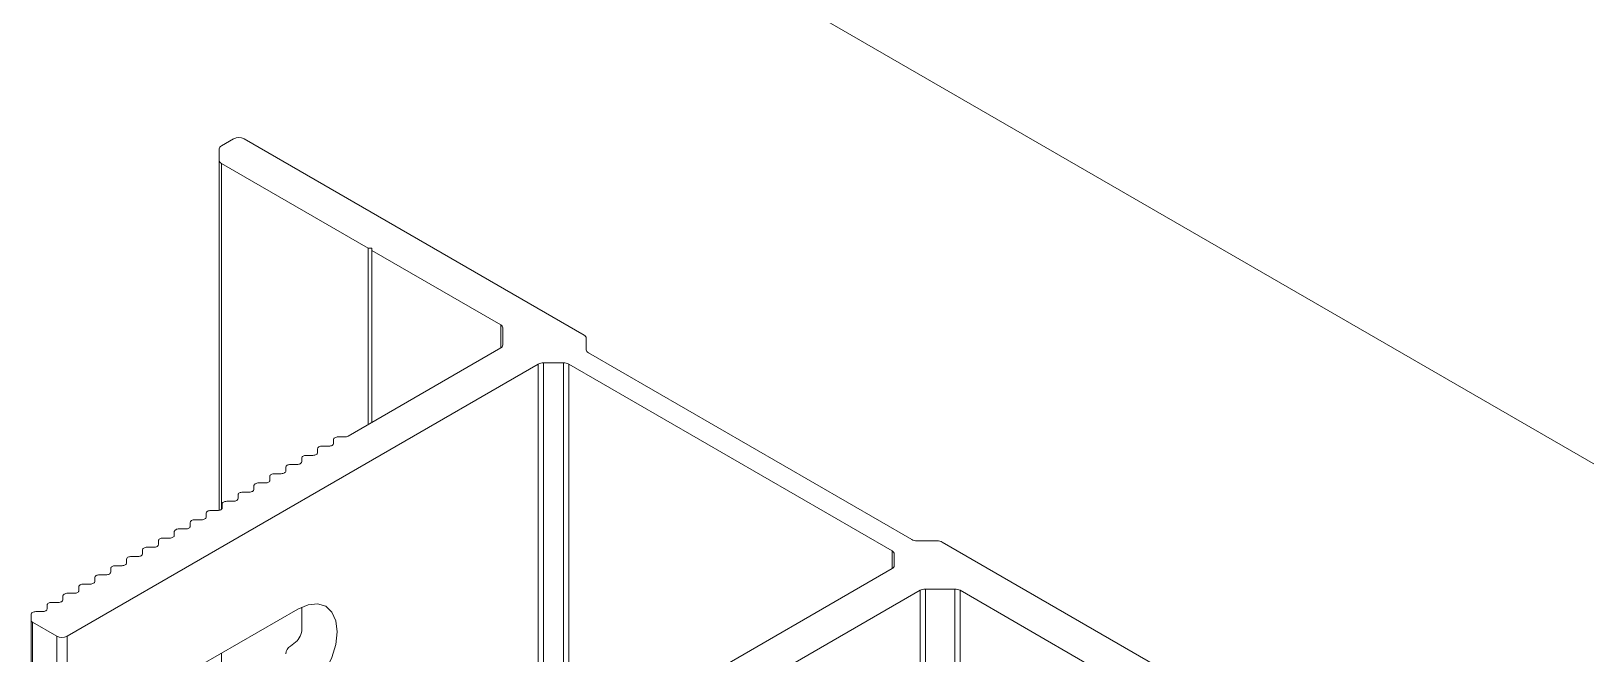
# Model space of a CAD drawing. Header units: millimetres. Extents: x 39 to 459, y 26 to 647.
# Drawn here: x 79.151 to 81.667, y 238.662 to 239.669 of the extents above; entities that cross this region are included whole.
import ezdxf

# ---------------------------------------------------------------- set-up
doc = ezdxf.new("R2010")
doc.units = ezdxf.units.MM
doc.layers.add('ANTET', color=7, linetype='Continuous')

# ---------------------------------------------------------------- blocks, each defined once
blk = doc.blocks.new('Griyaj Montajı')
at = {"color": 7, "linetype": 'Continuous', "lineweight": 15}
for p, q in [((11080.9452, 2121.2506), (11055.9518, 2135.679)), ((11062.4137, 2131.181), (11062.4335, 2131.1925)), ((11063.0007, 2130.8749), (11062.4505, 2131.1925)), ((11062.4102, 2131.1574), (11062.4102, 2131.1761)), ((11062.4102, 2131.1574), (11062.4102, 2130.5917)), ((11062.651, 2131.0155), (11062.4137, 2131.1525)), ((11062.6573, 2131.0155), (11062.651, 2131.0155)), ((11062.651, 2131.0155), (11062.651, 2130.7302)), ((11062.6573, 2131.0155), (11062.6573, 2131.0119)), ((11062.8657, 2130.8916), (11062.6573, 2131.0119)), ((11062.6573, 2131.0119), (11062.6573, 2130.7339)), ((11062.8692, 2130.859), (11062.8692, 2130.8867)), ((11062.8657, 2130.8541), (11062.6187, 2130.7115)), ((11063.0042, 2130.87), (11063.0042, 2130.8512)), ((11062.9264, 2130.828), (11062.1641, 2130.3879)), ((11062.9674, 2130.83), (11062.9349, 2130.83)), ((11062.9759, 2130.828), (11063.4992, 2130.5259)), ((11063.0077, 2130.8463), (11063.531, 2130.5442)), ((11062.5951, 2130.6997), (11062.5951, 2130.7059)), ((11062.6026, 2130.7103), (11062.6134, 2130.7103)), ((11062.5436, 2130.67), (11062.5436, 2130.6762)), ((11062.5511, 2130.6805), (11062.5619, 2130.6805)), ((11062.5694, 2130.6849), (11062.5694, 2130.6911)), ((11062.5769, 2130.6954), (11062.5876, 2130.6954)), ((11062.4996, 2130.6508), (11062.5103, 2130.6508)), ((11062.5178, 2130.6551), (11062.5178, 2130.6613)), ((11062.5253, 2130.6657), (11062.5361, 2130.6657)), ((11062.4663, 2130.6254), (11062.4663, 2130.6316)), ((11062.4738, 2130.6359), (11062.4846, 2130.6359)), ((11062.4921, 2130.6403), (11062.4921, 2130.6465)), ((11062.4148, 2130.5956), (11062.4148, 2130.6019)), ((11062.4223, 2130.6062), (11062.4331, 2130.6062)), ((11062.4406, 2130.6105), (11062.4406, 2130.6167)), ((11062.4481, 2130.6211), (11062.4588, 2130.6211)), ((11062.3708, 2130.5765), (11062.3816, 2130.5765)), ((11062.3891, 2130.5808), (11062.3891, 2130.587)), ((11062.3966, 2130.5913), (11062.4073, 2130.5913)), ((11062.3375, 2130.551), (11062.3375, 2130.5573)), ((11062.345, 2130.5616), (11062.3558, 2130.5616)), ((11062.3633, 2130.5659), (11062.3633, 2130.5721)), ((11062.286, 2130.5213), (11062.286, 2130.5275)), ((11062.2935, 2130.5318), (11062.3043, 2130.5318)), ((11062.3118, 2130.5362), (11062.3118, 2130.5424)), ((11062.3193, 2130.5467), (11062.33, 2130.5467)), ((11063.572, 2130.5422), (11063.5395, 2130.5422)), ((11063.5804, 2130.5402), (11064.1306, 2130.2226)), ((11062.242, 2130.5021), (11062.2528, 2130.5021)), ((11062.2603, 2130.5064), (11062.2603, 2130.5126)), ((11062.2678, 2130.517), (11062.2785, 2130.517)), ((11063.5027, 2130.521), (11063.5027, 2130.5022)), ((11062.2088, 2130.4767), (11062.2088, 2130.4829)), ((11062.2163, 2130.4872), (11062.227, 2130.4872)), ((11062.2345, 2130.4916), (11062.2345, 2130.4978)), ((11063.4992, 2130.4973), (11062.7369, 2130.0573)), ((11062.1572, 2130.447), (11062.1572, 2130.4532)), ((11062.1647, 2130.4575), (11062.1755, 2130.4575)), ((11062.183, 2130.4618), (11062.183, 2130.468)), ((11062.1905, 2130.4724), (11062.2013, 2130.4724)), ((11063.5445, 2130.4623), (11063.2975, 2130.3197)), ((11063.5445, 2130.4623), (11063.5445, 2129.4824)), ((11063.553, 2130.4643), (11063.6009, 2130.4643)), ((11063.553, 2130.4643), (11063.553, 2129.4844)), ((11063.6009, 2130.4643), (11063.6009, 2129.4844)), ((11063.6094, 2130.4623), (11063.8177, 2130.342)), ((11063.6094, 2130.4623), (11063.6094, 2129.4824)), ((11062.1057, 2130.4136), (11062.1057, 2130.4234)), ((11062.1132, 2130.4278), (11062.124, 2130.4278)), ((11062.1315, 2130.4321), (11062.1315, 2130.4383)), ((11062.139, 2130.4426), (11062.1497, 2130.4426)), ((11062.5375, 2130.432), (11062.3784, 2130.3401)), ((11062.1057, 2130.4136), (11062.1057, 2129.4338)), ((11062.1472, 2130.3879), (11062.1079, 2130.4106)), ((11062.1079, 2130.4106), (11062.1079, 2129.4307)), ((11062.1472, 2130.3879), (11062.1472, 2129.4081)), ((11062.1641, 2130.3879), (11062.1641, 2129.4081))]:
    blk.add_line(p, q, dxfattribs=at)
at = {"color": 8, "linetype": 'Continuous', "lineweight": 15}
for p, q in [((11062.4137, 2131.1525), (11062.4137, 2130.5934)), ((11062.8657, 2130.8916), (11062.8657, 2130.8541)), ((11062.9264, 2130.828), (11062.9264, 2130.1667)), ((11062.9349, 2130.83), (11062.9349, 2130.1716)), ((11062.9674, 2130.83), (11062.9674, 2130.1903)), ((11062.9759, 2130.828), (11062.9759, 2130.1952)), ((11063.4992, 2130.5259), (11063.4992, 2130.4973)), ((11062.4137, 2130.3605), (11062.4137, 2130.275))]:
    blk.add_line(p, q, dxfattribs=at)
at = {"color": 7, "linetype": 'Continuous', "lineweight": 15, "flags": 128}
for points in [[(11062.5951, 2130.7059), (11062.5953, 2130.7068), (11062.5957, 2130.7076), (11062.5964, 2130.7084), (11062.5973, 2130.709), (11062.5984, 2130.7095), (11062.5997, 2130.7099), (11062.6011, 2130.7102), (11062.6026, 2130.7103)], [(11062.5436, 2130.6762), (11062.5437, 2130.6771), (11062.5442, 2130.6779), (11062.5449, 2130.6786), (11062.5458, 2130.6793), (11062.5469, 2130.6798), (11062.5482, 2130.6802), (11062.5496, 2130.6805), (11062.5511, 2130.6805)], [(11062.5619, 2130.6805), (11062.5633, 2130.6806), (11062.5647, 2130.6809), (11062.566, 2130.6813), (11062.5672, 2130.6818), (11062.5681, 2130.6825), (11062.5688, 2130.6832), (11062.5692, 2130.684), (11062.5694, 2130.6849)], [(11062.5694, 2130.6911), (11062.5695, 2130.6919), (11062.5699, 2130.6927), (11062.5706, 2130.6935), (11062.5716, 2130.6941), (11062.5727, 2130.6947), (11062.574, 2130.6951), (11062.5754, 2130.6953), (11062.5769, 2130.6954)], [(11062.5876, 2130.6954), (11062.5891, 2130.6955), (11062.5905, 2130.6957), (11062.5918, 2130.6961), (11062.5929, 2130.6967), (11062.5938, 2130.6973), (11062.5945, 2130.6981), (11062.595, 2130.6989), (11062.5951, 2130.6997)], [(11062.4921, 2130.6465), (11062.4922, 2130.6473), (11062.4927, 2130.6481), (11062.4933, 2130.6489), (11062.4943, 2130.6495), (11062.4954, 2130.6501), (11062.4967, 2130.6505), (11062.4981, 2130.6507), (11062.4996, 2130.6508)], [(11062.5103, 2130.6508), (11062.5118, 2130.6509), (11062.5132, 2130.6511), (11062.5145, 2130.6515), (11062.5156, 2130.6521), (11062.5166, 2130.6527), (11062.5173, 2130.6535), (11062.5177, 2130.6543), (11062.5178, 2130.6551)], [(11062.5178, 2130.6613), (11062.518, 2130.6622), (11062.5184, 2130.663), (11062.5191, 2130.6637), (11062.52, 2130.6644), (11062.5212, 2130.6649), (11062.5225, 2130.6653), (11062.5239, 2130.6656), (11062.5253, 2130.6657)], [(11062.5361, 2130.6657), (11062.5376, 2130.6657), (11062.539, 2130.666), (11062.5403, 2130.6664), (11062.5414, 2130.6669), (11062.5423, 2130.6676), (11062.543, 2130.6683), (11062.5435, 2130.6692), (11062.5436, 2130.67)], [(11062.4588, 2130.6211), (11062.4603, 2130.6211), (11062.4617, 2130.6214), (11062.463, 2130.6218), (11062.4641, 2130.6223), (11062.4651, 2130.623), (11062.4658, 2130.6237), (11062.4662, 2130.6245), (11062.4663, 2130.6254)], [(11062.4663, 2130.6316), (11062.4665, 2130.6324), (11062.4669, 2130.6333), (11062.4676, 2130.634), (11062.4685, 2130.6347), (11062.4697, 2130.6352), (11062.471, 2130.6356), (11062.4724, 2130.6358), (11062.4738, 2130.6359)], [(11062.4846, 2130.6359), (11062.486, 2130.636), (11062.4875, 2130.6363), (11062.4887, 2130.6367), (11062.4899, 2130.6372), (11062.4908, 2130.6379), (11062.4915, 2130.6386), (11062.4919, 2130.6394), (11062.4921, 2130.6403)], [(11062.4148, 2130.6019), (11062.415, 2130.6027), (11062.4154, 2130.6035), (11062.4161, 2130.6043), (11062.417, 2130.6049), (11062.4181, 2130.6055), (11062.4194, 2130.6059), (11062.4208, 2130.6061), (11062.4223, 2130.6062)], [(11062.4331, 2130.6062), (11062.4345, 2130.6063), (11062.4359, 2130.6065), (11062.4372, 2130.6069), (11062.4384, 2130.6075), (11062.4393, 2130.6081), (11062.44, 2130.6089), (11062.4404, 2130.6097), (11062.4406, 2130.6105)], [(11062.4406, 2130.6167), (11062.4407, 2130.6176), (11062.4411, 2130.6184), (11062.4418, 2130.6191), (11062.4428, 2130.6198), (11062.4439, 2130.6203), (11062.4452, 2130.6207), (11062.4466, 2130.621), (11062.4481, 2130.6211)], [(11062.3633, 2130.5721), (11062.3634, 2130.573), (11062.3639, 2130.5738), (11062.3646, 2130.5745), (11062.3655, 2130.5752), (11062.3666, 2130.5757), (11062.3679, 2130.5761), (11062.3693, 2130.5764), (11062.3708, 2130.5765)], [(11062.3816, 2130.5765), (11062.383, 2130.5765), (11062.3844, 2130.5768), (11062.3857, 2130.5772), (11062.3869, 2130.5777), (11062.3878, 2130.5784), (11062.3885, 2130.5791), (11062.3889, 2130.5799), (11062.3891, 2130.5808)], [(11062.3891, 2130.587), (11062.3892, 2130.5878), (11062.3896, 2130.5886), (11062.3903, 2130.5894), (11062.3912, 2130.5901), (11062.3924, 2130.5906), (11062.3937, 2130.591), (11062.3951, 2130.5912), (11062.3966, 2130.5913)], [(11062.4073, 2130.5913), (11062.4088, 2130.5914), (11062.4102, 2130.5916), (11062.4115, 2130.592), (11062.4126, 2130.5926), (11062.4135, 2130.5932), (11062.4142, 2130.594), (11062.4147, 2130.5948), (11062.4148, 2130.5956)], [(11062.33, 2130.5467), (11062.3315, 2130.5468), (11062.3329, 2130.547), (11062.3342, 2130.5474), (11062.3353, 2130.548), (11062.3363, 2130.5486), (11062.337, 2130.5494), (11062.3374, 2130.5502), (11062.3375, 2130.551)], [(11062.3375, 2130.5573), (11062.3377, 2130.5581), (11062.3381, 2130.5589), (11062.3388, 2130.5597), (11062.3397, 2130.5603), (11062.3409, 2130.5609), (11062.3422, 2130.5613), (11062.3436, 2130.5615), (11062.345, 2130.5616)], [(11062.3558, 2130.5616), (11062.3573, 2130.5617), (11062.3587, 2130.5619), (11062.36, 2130.5623), (11062.3611, 2130.5628), (11062.362, 2130.5635), (11062.3627, 2130.5643), (11062.3632, 2130.5651), (11062.3633, 2130.5659)], [(11062.286, 2130.5275), (11062.2862, 2130.5284), (11062.2866, 2130.5292), (11062.2873, 2130.5299), (11062.2882, 2130.5306), (11062.2894, 2130.5311), (11062.2907, 2130.5315), (11062.2921, 2130.5318), (11062.2935, 2130.5318)], [(11062.3043, 2130.5318), (11062.3057, 2130.5319), (11062.3072, 2130.5322), (11062.3084, 2130.5326), (11062.3096, 2130.5331), (11062.3105, 2130.5338), (11062.3112, 2130.5345), (11062.3116, 2130.5353), (11062.3118, 2130.5362)], [(11062.3118, 2130.5424), (11062.3119, 2130.5432), (11062.3124, 2130.544), (11062.313, 2130.5448), (11062.314, 2130.5454), (11062.3151, 2130.546), (11062.3164, 2130.5464), (11062.3178, 2130.5466), (11062.3193, 2130.5467)], [(11062.2345, 2130.4978), (11062.2347, 2130.4986), (11062.2351, 2130.4994), (11062.2358, 2130.5002), (11062.2367, 2130.5008), (11062.2378, 2130.5014), (11062.2391, 2130.5018), (11062.2405, 2130.502), (11062.242, 2130.5021)], [(11062.2528, 2130.5021), (11062.2542, 2130.5022), (11062.2556, 2130.5024), (11062.2569, 2130.5028), (11062.2581, 2130.5034), (11062.259, 2130.504), (11062.2597, 2130.5048), (11062.2601, 2130.5056), (11062.2603, 2130.5064)], [(11062.2603, 2130.5126), (11062.2604, 2130.5135), (11062.2608, 2130.5143), (11062.2615, 2130.515), (11062.2625, 2130.5157), (11062.2636, 2130.5162), (11062.2649, 2130.5166), (11062.2663, 2130.5169), (11062.2678, 2130.517)], [(11062.2785, 2130.517), (11062.28, 2130.5171), (11062.2814, 2130.5173), (11062.2827, 2130.5177), (11062.2838, 2130.5182), (11062.2848, 2130.5189), (11062.2855, 2130.5196), (11062.2859, 2130.5205), (11062.286, 2130.5213)], [(11062.2013, 2130.4724), (11062.2027, 2130.4724), (11062.2041, 2130.4727), (11062.2054, 2130.4731), (11062.2066, 2130.4736), (11062.2075, 2130.4743), (11062.2082, 2130.475), (11062.2086, 2130.4758), (11062.2088, 2130.4767)], [(11062.2088, 2130.4829), (11062.2089, 2130.4837), (11062.2093, 2130.4846), (11062.21, 2130.4853), (11062.2109, 2130.486), (11062.2121, 2130.4865), (11062.2134, 2130.4869), (11062.2148, 2130.4872), (11062.2163, 2130.4872)], [(11062.227, 2130.4872), (11062.2285, 2130.4873), (11062.2299, 2130.4876), (11062.2312, 2130.488), (11062.2323, 2130.4885), (11062.2332, 2130.4892), (11062.2339, 2130.4899), (11062.2344, 2130.4907), (11062.2345, 2130.4916)], [(11062.1572, 2130.4532), (11062.1574, 2130.454), (11062.1578, 2130.4548), (11062.1585, 2130.4556), (11062.1594, 2130.4562), (11062.1606, 2130.4568), (11062.1619, 2130.4572), (11062.1633, 2130.4574), (11062.1647, 2130.4575)], [(11062.1755, 2130.4575), (11062.177, 2130.4576), (11062.1784, 2130.4578), (11062.1797, 2130.4582), (11062.1808, 2130.4588), (11062.1817, 2130.4594), (11062.1824, 2130.4602), (11062.1829, 2130.461), (11062.183, 2130.4618)], [(11062.183, 2130.468), (11062.1831, 2130.4689), (11062.1836, 2130.4697), (11062.1843, 2130.4704), (11062.1852, 2130.4711), (11062.1863, 2130.4716), (11062.1876, 2130.472), (11062.189, 2130.4723), (11062.1905, 2130.4724)], [(11062.1057, 2130.4234), (11062.1059, 2130.4243), (11062.1063, 2130.4251), (11062.107, 2130.4258), (11062.1079, 2130.4265), (11062.1091, 2130.427), (11062.1104, 2130.4274), (11062.1118, 2130.4277), (11062.1132, 2130.4278)], [(11062.124, 2130.4278), (11062.1254, 2130.4278), (11062.1268, 2130.4281), (11062.1281, 2130.4285), (11062.1293, 2130.429), (11062.1302, 2130.4297), (11062.1309, 2130.4304), (11062.1313, 2130.4312), (11062.1315, 2130.4321)], [(11062.1315, 2130.4383), (11062.1316, 2130.4391), (11062.1321, 2130.44), (11062.1327, 2130.4407), (11062.1337, 2130.4414), (11062.1348, 2130.4419), (11062.1361, 2130.4423), (11062.1375, 2130.4425), (11062.139, 2130.4426)], [(11062.1497, 2130.4426), (11062.1512, 2130.4427), (11062.1526, 2130.443), (11062.1539, 2130.4434), (11062.155, 2130.4439), (11062.156, 2130.4445), (11062.1567, 2130.4453), (11062.1571, 2130.4461), (11062.1572, 2130.447)], [(11062.5375, 2130.432), (11062.554, 2130.439), (11062.5693, 2130.4405), (11062.5825, 2130.4364), (11062.5926, 2130.427), (11062.599, 2130.413), (11062.6011, 2130.3952), (11062.599, 2130.3749), (11062.5926, 2130.3536), (11062.5825, 2130.3325), (11062.5693, 2130.3132), (11062.554, 2130.297), (11062.5375, 2130.285)], [(11062.5436, 2130.4352), (11062.5436, 2130.4206), (11062.5436, 2130.4029)]]:
    blk.add_lwpolyline(points, dxfattribs=at)
at = {"color": 7, "linetype": 'Continuous', "lineweight": 15}
for centre, radius, start, end in [((11062.4162, 2131.1755), 0.00604, 114.378, 174.3068), ((11062.442, 2131.1761), 0.0184, 62.613, 117.3876), ((11062.4162, 2131.158), 0.00603, 185.6771, 245.6305), ((11062.8632, 2130.8861), 0.00603, 5.6808, 65.6283), ((11062.8632, 2130.8596), 0.00604, 294.378, 354.3068), ((11062.9982, 2130.8694), 0.00603, 5.6808, 65.6283), ((11063.0102, 2130.8518), 0.00604, 185.7279, 245.6088), ((11062.9346, 2130.8127), 0.0173, 88.8557, 118.038), ((11062.9677, 2130.8127), 0.0173, 61.9596, 91.1496), ((11062.6136, 2130.7211), 0.0108, 268.8437, 298.0449), ((11063.4967, 2130.5204), 0.00603, 5.6808, 65.6283), ((11063.5391, 2130.5595), 0.0173, 241.9662, 271.1298), ((11063.5723, 2130.5249), 0.0173, 61.9596, 91.1496), ((11063.4967, 2130.5028), 0.00604, 294.378, 354.3068), ((11063.5526, 2130.447), 0.0173, 88.8557, 118.038), ((11063.6012, 2130.447), 0.0173, 61.9596, 91.1496), ((11062.1095, 2130.414), 0.00377, 185.6937, 245.6023), ((11062.5143, 2130.4002), 0.0295, 317.8192, 5.4278), ((11062.1556, 2130.4043), 0.0184, 242.6119, 297.3887), ((11062.5345, 2130.3582), 0.0167, 123.2661, 175.5935)]:
    blk.add_arc(centre, radius, start, end, dxfattribs=at)
blk.add_ellipse((11062.4297, 2130.4207), major_axis=(0.1273, 0), ratio=0.577382, start_param=5.562567, end_param=5.702188, dxfattribs=at)

msp = doc.modelspace()

# ---------------------------------------------------------------- block references
at = {"layer": 'ANTET', "color": 0}
msp.add_blockref('Griyaj Montajı', (-10982.9547, -1891.697), dxfattribs=at)

doc.saveas('drawing.dxf')
